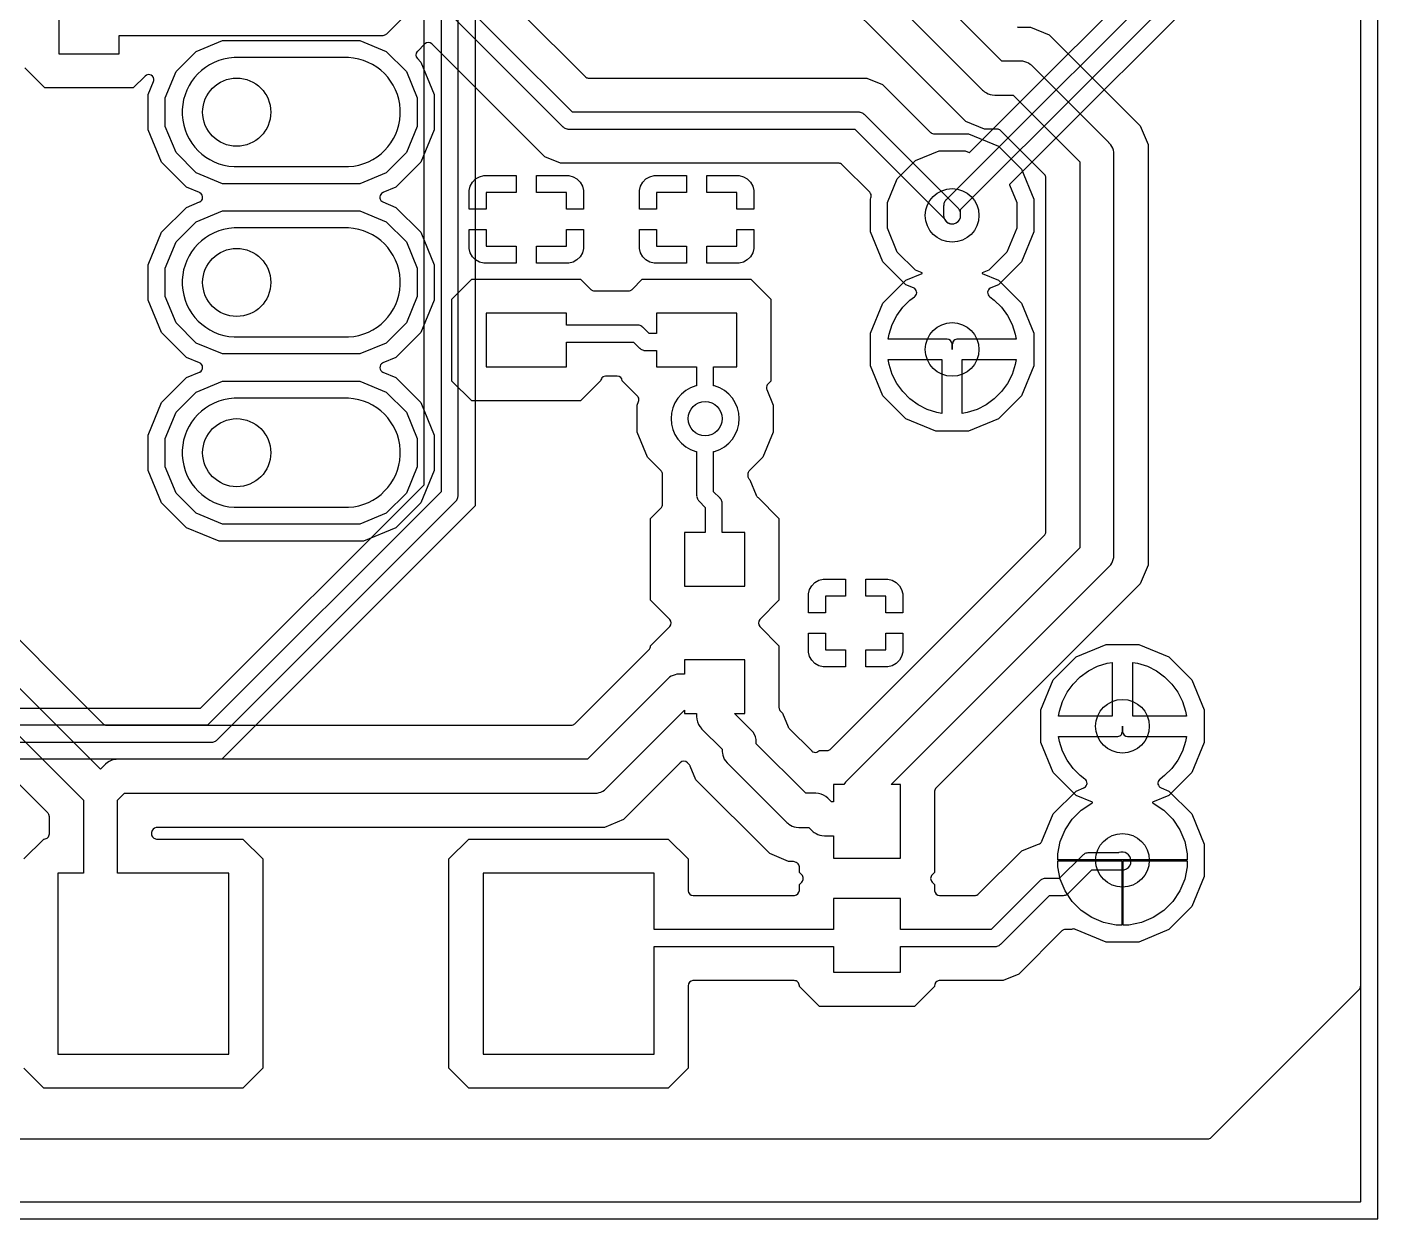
# Model space of a CAD drawing. Header units: millimetres. Extents: x 0 to 50.8, y 0 to 50.8.
# Drawn here: x 30.66 to 50.8, y 0 to 17.78 of the extents above; entities that cross this region are included whole.
import ezdxf

# ---------------------------------------------------------------- set-up
doc = ezdxf.new("R2010")
doc.units = ezdxf.units.MM

msp = doc.modelspace()

# ---------------------------------------------------------------- linework, layer by layer
at = {"layer": '16_copper'}
for points in [[(0.262, 0.258), (50.538, 0.258), (50.542, 0.261), (50.541, 0.261), (50.542, 0.262), (50.542, 50.538), (50.539, 50.542), (50.538, 50.541), (50.538, 50.542), (0.262, 50.542)], [(37.338, 42.703), (37.338, 10.637), (33.559, 6.858), (27.898, 6.858)], [(36.83, 42.492), (36.83, 10.848), (33.348, 7.366), (10.213, 7.366)], [(29.758, 7.62), (33.242, 7.62), (33.243, 7.621), (33.244, 7.621), (36.575, 10.952), (36.575, 10.953), (36.575, 10.953), (36.575, 10.953), (36.575, 10.954), (36.576, 10.954), (36.576, 42.386)], [(48.641, 18.765), (45.307, 15.431), (45.306, 15.427), (45.306, 15.426), (45.415, 15.162), (45.415, 14.778), (45.268, 14.423), (44.997, 14.152), (44.899, 14.111), (44.898, 14.11), (44.897, 14.11), (44.897, 14.109), (44.896, 14.107), (44.898, 14.106), (44.899, 14.104), (45.141, 14.004), (45.484, 13.661), (45.669, 13.213), (45.669, 12.727), (45.484, 12.279), (45.141, 11.936), (44.693, 11.751), (44.207, 11.751), (43.759, 11.936), (43.416, 12.279), (43.231, 12.727), (43.231, 13.213), (43.416, 13.661), (43.759, 14.004), (44.001, 14.104), (44.002, 14.105), (44.003, 14.105), (44.003, 14.106), (44.004, 14.108), (44.002, 14.109), (44.001, 14.111), (43.903, 14.152), (43.632, 14.423), (43.485, 14.778), (43.485, 15.162), (43.632, 15.517), (43.903, 15.788), (44.258, 15.935), (44.642, 15.935), (44.704, 15.909), (44.706, 15.91), (44.707, 15.91), (44.707, 15.91), (44.708, 15.91), (44.709, 15.91), (47.878, 19.08)]]:
    msp.add_lwpolyline(points, dxfattribs=at)
for points in [[(10.16, 7.112), (33.401, 7.112), (33.406, 7.113), (33.412, 7.112, 0.111436), (33.465, 7.129), (33.471, 7.134), (33.479, 7.139), (33.486, 7.145), (33.491, 7.149), (37.047, 10.705), (37.05, 10.709), (37.054, 10.713, 0.11143), (37.08, 10.763), (37.081, 10.77), (37.083, 10.78), (37.083, 10.789), (37.084, 10.795), (37.084, 42.545)], [(48.133, 18.976), (44.36, 15.203), (44.357, 15.199), (44.353, 15.195, 0.11143), (44.327, 15.145), (44.326, 15.138), (44.324, 15.128), (44.324, 15.119), (44.323, 15.113), (44.323, 14.97), (44.326, 14.942, 0.345803), (44.448, 14.843), (44.476, 14.846, 0.284783), (44.573, 14.938), (44.577, 14.97), (44.577, 15.06), (48.35, 18.833)]]:
    msp.add_lwpolyline(points, format="xyb", dxfattribs=at)
for points in [[(33.57, 15.443), (33.178, 15.606), (32.878, 15.906), (32.715, 16.298), (32.715, 16.722), (32.878, 17.114), (33.178, 17.414), (33.57, 17.577), (35.62, 17.577), (36.012, 17.414), (36.312, 17.114), (36.474, 16.722), (36.474, 16.298), (36.312, 15.906), (36.012, 15.606), (35.62, 15.443)], [(33.57, 12.903), (33.178, 13.066), (32.878, 13.366), (32.715, 13.758), (32.715, 14.182), (32.878, 14.574), (33.178, 14.874), (33.57, 15.037), (35.62, 15.037), (36.012, 14.874), (36.312, 14.574), (36.474, 14.182), (36.474, 13.758), (36.312, 13.366), (36.012, 13.066), (35.62, 12.903)], [(33.57, 10.363), (33.178, 10.526), (32.878, 10.826), (32.715, 11.218), (32.715, 11.642), (32.878, 12.034), (33.178, 12.334), (33.57, 12.497), (35.62, 12.497), (36.012, 12.334), (36.312, 12.034), (36.474, 11.642), (36.474, 11.218), (36.312, 10.826), (36.012, 10.526), (35.62, 10.363)], [(46.99, 5.35), (46.99, 5.354), (46.987, 5.358), (46.986, 5.357), (46.986, 5.358), (46.025, 5.358), (46.025, 5.445), (46.062, 5.632), (46.135, 5.807), (46.24, 5.965), (46.375, 6.1), (46.533, 6.205), (46.541, 6.209), (46.542, 6.21), (46.543, 6.21), (46.543, 6.211), (46.544, 6.213), (46.542, 6.214), (46.541, 6.216), (46.299, 6.316), (45.956, 6.659), (45.771, 7.107), (45.771, 7.593), (45.956, 8.041), (46.299, 8.384), (46.747, 8.569), (47.233, 8.569), (47.681, 8.384), (48.024, 8.041), (48.209, 7.593), (48.209, 7.107), (48.024, 6.659), (47.681, 6.316), (47.439, 6.216), (47.438, 6.215), (47.437, 6.215), (47.437, 6.214), (47.436, 6.212), (47.438, 6.211), (47.439, 6.209), (47.447, 6.205), (47.605, 6.1), (47.74, 5.965), (47.845, 5.807), (47.918, 5.632), (47.955, 5.445), (47.955, 5.358), (46.994, 5.358), (46.99, 5.355), (46.991, 5.354), (46.99, 5.354), (46.99, 5.35)], [(46.895, 4.385), (46.708, 4.422), (46.533, 4.495), (46.375, 4.6), (46.24, 4.735), (46.135, 4.893), (46.062, 5.068), (46.025, 5.255), (46.025, 5.342), (46.982, 5.342), (46.982, 4.385)], [(46.998, 4.385), (46.998, 5.342), (47.955, 5.342), (47.955, 5.255), (47.918, 5.068), (47.845, 4.893), (47.74, 4.735), (47.605, 4.6), (47.447, 4.495), (47.272, 4.422), (47.085, 4.385)]]:
    msp.add_lwpolyline(points, close=True, dxfattribs=at)
for points in [[(35.527, 15.705, 0.906347), (35.448, 17.323), (33.742, 17.323), (33.663, 17.315, 0.906347), (33.742, 15.697), (35.448, 15.697)], [(35.527, 13.165, 0.906347), (35.448, 14.783), (33.742, 14.783), (33.663, 14.775, 0.906347), (33.742, 13.157), (35.448, 13.157)], [(35.527, 10.625, 0.906347), (35.448, 12.243), (33.742, 12.243), (33.663, 12.235, 0.906347), (33.742, 10.617), (35.448, 10.617)]]:
    msp.add_lwpolyline(points, format="xyb", close=True, dxfattribs=at)
at = {"layer": '1_copper'}
for points in [[(28.84, 1.194), (48.26, 1.194), (48.268, 1.195), (48.277, 1.196, 0.087654), (48.301, 1.206), (48.307, 1.211), (48.314, 1.216), (50.52, 3.422), (50.525, 3.429), (50.53, 3.435, 0.087651), (50.54, 3.46), (50.541, 3.467), (50.541, 3.468, 0.007951), (50.541, 3.471), (50.542, 3.476), (50.542, 49.53)], [(29.199, 8.542), (31.496, 6.245), (31.496, 5.16), (31.115, 5.16), (31.115, 2.46), (33.665, 2.46), (33.665, 5.16), (32.004, 5.16), (32.004, 6.245), (32.109, 6.35), (39.116, 6.35), (39.135, 6.352), (39.155, 6.353, 0.118891), (39.265, 6.398), (39.295, 6.424), (39.296, 6.424), (39.296, 6.424), (40.46, 7.589), (40.46, 7.54), (40.64, 7.54), (40.64, 7.493, 0.158205), (40.688, 7.344), (40.714, 7.314), (40.714, 7.313), (40.714, 7.313), (41.021, 7.007), (41.021, 6.985), (41.023, 6.966), (41.024, 6.946, 0.118891), (41.069, 6.836), (41.095, 6.806), (41.095, 6.805), (41.095, 6.805), (41.984, 5.916), (41.999, 5.904), (42.014, 5.891, 0.118893), (42.124, 5.845), (42.164, 5.842, 0.000218), (42.164, 5.842), (42.313, 5.842), (42.365, 5.789), (42.38, 5.777), (42.395, 5.764, 0.118893), (42.505, 5.718), (42.545, 5.715, 0.000218), (42.545, 5.715), (42.68, 5.715), (42.68, 5.38), (43.68, 5.38), (43.68, 6.48), (43.542, 6.48), (46.789, 9.726), (46.801, 9.741), (46.814, 9.756, 0.118893), (46.86, 9.866), (46.863, 9.906, 0.000218), (46.863, 9.906), (46.863, 15.875), (46.861, 15.894), (46.86, 15.914, 0.118891), (46.815, 16.024), (46.789, 16.054), (46.789, 16.055), (46.789, 16.055), (45.646, 17.198), (45.631, 17.21), (45.616, 17.223, 0.118893), (45.506, 17.269), (45.466, 17.272, 0.000218), (45.466, 17.272), (45.19, 17.272), (42.545, 19.917)], [(42.111, 19.632), (44.905, 16.838), (44.92, 16.826), (44.935, 16.813, 0.118893), (45.045, 16.767), (45.085, 16.764, 0.000218), (45.085, 16.764), (45.361, 16.764), (46.355, 15.77), (46.355, 10.011), (42.873, 6.53), (42.861, 6.515), (42.848, 6.5, 0.000658), (42.848, 6.499), (42.837, 6.483), (42.836, 6.48), (42.68, 6.48), (42.68, 6.223), (42.65, 6.223), (42.598, 6.276, 0.158205), (42.458, 6.347), (42.418, 6.35, 0.000218), (42.418, 6.35), (42.269, 6.35), (41.529, 7.09), (41.529, 7.112, 0.158205), (41.481, 7.261), (41.455, 7.291), (41.455, 7.292), (41.455, 7.292), (41.206, 7.54), (41.36, 7.54), (41.36, 8.34), (40.46, 8.34), (40.46, 8.128), (40.386, 8.128), (40.367, 8.126), (40.347, 8.125, 0.118891), (40.237, 8.08), (40.207, 8.054), (40.206, 8.054), (40.206, 8.054), (39.011, 6.858), (32.004, 6.858), (31.985, 6.856), (31.965, 6.855, 0.118891), (31.855, 6.81), (31.825, 6.784), (31.824, 6.784), (31.824, 6.784), (31.75, 6.709), (29.337, 9.122)], [(29.867, 9.31), (31.789, 7.388), (31.796, 7.383), (31.803, 7.378, 0.087651), (31.827, 7.368), (31.835, 7.367), (31.843, 7.366), (38.769, 7.366), (38.777, 7.367), (38.786, 7.368, 0.087654), (38.81, 7.378), (38.816, 7.383), (38.823, 7.388), (39.93, 8.495), (39.935, 8.502), (39.94, 8.509, 0.067496), (39.95, 8.533), (39.951, 8.541), (39.952, 8.549), (39.952, 8.55), (40.238, 8.836), (40.239, 8.838, 0.403381), (40.238, 8.944), (39.952, 9.23), (39.952, 10.45), (40.11, 10.608), (40.115, 10.615), (40.12, 10.621, 0.087651), (40.13, 10.646), (40.131, 10.653), (40.132, 10.662), (40.132, 11.105), (40.131, 11.11, 0.004423), (40.131, 11.112), (40.131, 11.113), (40.13, 11.121, 0.087654), (40.12, 11.146), (40.115, 11.152), (40.11, 11.158), (39.906, 11.362), (39.751, 11.736), (39.751, 12.14), (39.773, 12.192, 0.229647), (39.769, 12.259), (39.762, 12.267), (39.758, 12.274, 0.007896), (39.756, 12.275), (39.532, 12.5), (39.531, 12.502, 0.392588), (39.456, 12.573), (39.284, 12.573), (39.279, 12.572, 0.125373), (39.243, 12.561), (39.239, 12.557, 0.169448), (39.209, 12.502), (39.208, 12.5), (38.91, 12.202), (37.29, 12.202), (36.992, 12.499), (36.992, 13.72), (37.29, 14.018), (38.91, 14.018), (39.063, 13.865), (39.07, 13.86), (39.076, 13.855), (39.076, 13.855, 0.087651), (39.101, 13.845), (39.108, 13.844), (39.117, 13.843), (39.623, 13.843), (39.632, 13.844), (39.64, 13.845, 0.087654), (39.664, 13.855), (39.67, 13.86), (39.677, 13.865), (39.83, 14.018), (41.45, 14.018), (41.748, 13.72), (41.748, 12.499), (41.703, 12.455, 0.229632), (41.682, 12.392), (41.684, 12.382), (41.686, 12.374, 0.007894), (41.687, 12.372), (41.783, 12.14), (41.783, 11.736), (41.628, 11.362), (41.424, 11.158), (41.419, 11.152), (41.414, 11.145, 0.079319), (41.404, 11.121), (41.403, 11.113), (41.403, 11.111, 0.00284), (41.403, 11.11), (41.402, 11.105), (41.402, 11.09, 0.115876), (41.414, 11.048), (41.419, 11.043), (41.424, 11.036), (41.432, 11.028), (41.529, 10.795), (41.53, 10.794), (41.53, 10.792, 0.140231), (41.558, 10.76), (41.559, 10.76), (41.868, 10.45), (41.868, 9.23), (41.582, 8.944), (41.581, 8.942, 0.403381), (41.582, 8.836), (41.868, 8.55), (41.868, 7.628), (41.869, 7.62), (41.87, 7.611, 0.087654), (41.88, 7.587), (41.885, 7.581), (41.89, 7.574), (41.921, 7.544), (42.005, 7.341), (42.007, 7.337), (42.009, 7.333, 0.06891), (42.022, 7.316), (42.356, 6.982), (42.36, 6.978, 0.237981), (42.427, 6.961), (42.431, 6.963, 0.091669), (42.463, 6.982), (42.47, 6.988), (42.582, 6.988), (42.59, 6.989), (42.599, 6.99, 0.087654), (42.623, 7), (42.629, 7.005), (42.636, 7.01), (45.825, 10.199), (45.83, 10.206), (45.835, 10.213, 0.087651), (45.845, 10.237), (45.846, 10.245), (45.847, 10.253), (45.847, 15.528), (45.846, 15.536), (45.845, 15.545, 0.087654), (45.835, 15.569), (45.83, 15.575), (45.825, 15.582), (45.173, 16.234), (45.166, 16.239), (45.159, 16.244, 0.087651), (45.135, 16.254), (45.127, 16.255), (45.119, 16.256), (44.933, 16.256), (44.653, 16.372), (41.645, 19.38)], [(37.063, 18.953), (38.976, 17.04), (38.982, 17.035), (38.989, 17.03, 0.087651), (39.014, 17.02), (39.021, 17.019), (39.03, 17.018), (43.179, 17.018), (43.413, 16.921), (44.127, 16.207), (44.128, 16.206), (44.13, 16.205, 0.195498), (44.19, 16.185), (44.2, 16.188), (44.207, 16.189), (44.693, 16.189), (45.141, 16.004), (45.484, 15.661), (45.669, 15.213), (45.669, 14.727), (45.484, 14.279), (45.141, 13.936), (45.025, 13.889), (45.021, 13.886), (45.017, 13.884, 0.544688), (45.01, 13.757), (45.079, 13.706), (45.186, 13.599), (45.276, 13.476), (45.344, 13.341), (45.391, 13.196), (45.403, 13.122), (44.526, 13.122), (44.521, 13.122, 0.218348), (44.465, 13.091), (44.462, 13.087, -0.108546), (44.45, 13.046), (44.45, 12.97), (44.45, 12.97), (44.45, 13.046), (44.449, 13.052, 0.392588), (44.374, 13.122), (43.497, 13.122), (43.509, 13.196), (43.556, 13.341), (43.624, 13.476), (43.714, 13.599), (43.821, 13.706), (43.89, 13.757), (43.894, 13.76), (43.898, 13.763, 0.544693), (43.875, 13.889), (43.759, 13.936), (43.416, 14.279), (43.231, 14.727), (43.231, 15.213), (43.239, 15.232, 0.229657), (43.235, 15.299), (43.229, 15.307), (43.224, 15.314, 0.007911), (43.223, 15.315), (42.812, 15.726), (42.806, 15.731), (42.799, 15.736, 0.087651), (42.774, 15.746), (42.767, 15.747), (42.758, 15.748), (38.609, 15.748), (38.375, 15.845), (36.693, 17.527), (36.689, 17.53, 0.39257), (36.586, 17.527), (36.476, 17.417), (36.473, 17.413, 0.392535), (36.476, 17.309), (36.527, 17.258), (36.728, 16.773), (36.728, 16.247), (36.527, 15.762), (36.156, 15.39), (35.963, 15.31), (35.96, 15.309), (35.958, 15.308, 0.548408), (35.945, 15.18), (35.952, 15.176), (35.959, 15.172, 0.015775), (35.963, 15.17), (36.156, 15.09), (36.527, 14.718), (36.728, 14.233), (36.728, 13.707), (36.527, 13.222), (36.156, 12.85), (35.963, 12.77), (35.96, 12.769), (35.958, 12.768, 0.641563), (35.963, 12.63), (36.156, 12.55), (36.527, 12.178), (36.728, 11.693), (36.728, 11.167), (36.527, 10.682), (36.156, 10.31), (35.67, 10.109), (33.519, 10.109), (33.034, 10.31), (32.662, 10.682), (32.461, 11.167), (32.461, 11.693), (32.662, 12.178), (33.034, 12.55), (33.227, 12.63), (33.229, 12.631), (33.232, 12.632, 0.641563), (33.227, 12.77), (33.034, 12.85), (32.662, 13.222), (32.461, 13.707), (32.461, 14.233), (32.662, 14.718), (33.034, 15.09), (33.227, 15.17), (33.229, 15.171), (33.232, 15.172, 0.5484), (33.245, 15.3), (33.237, 15.304), (33.231, 15.308, 0.015775), (33.227, 15.31), (33.034, 15.39), (32.662, 15.762), (32.461, 16.247), (32.461, 16.773), (32.541, 16.965), (32.543, 16.972), (32.545, 16.978, 0.747787), (32.417, 17.048), (32.24, 16.872), (30.92, 16.872), (30.622, 17.17)], [(36.65, 18.288), (38.645, 16.293), (38.649, 16.29), (38.653, 16.286, 0.11143), (38.703, 16.26), (38.71, 16.259), (38.72, 16.257), (38.729, 16.257), (38.735, 16.256), (43, 16.256), (44.332, 14.924), (44.335, 14.915, 0.256448), (44.448, 14.843), (44.476, 14.846, 0.259341), (44.573, 14.938), (44.577, 14.97), (44.577, 14.986, 0.133078), (44.56, 15.05), (44.555, 15.056), (44.55, 15.064), (44.544, 15.071), (44.54, 15.076), (43.143, 16.473), (43.139, 16.476), (43.135, 16.48, 0.11143), (43.085, 16.506), (43.078, 16.507), (43.068, 16.509), (43.059, 16.509), (43.053, 16.51), (38.788, 16.51), (36.793, 18.505)], [(31.13, 18.18), (31.13, 17.38), (32.03, 17.38), (32.03, 17.653), (35.941, 17.653), (35.946, 17.654), (35.952, 17.653, 0.111436), (36.005, 17.67), (36.011, 17.675), (36.019, 17.68), (36.026, 17.686), (36.031, 17.69), (36.629, 18.288)], [(45.424, 17.781), (45.432, 17.78), (45.618, 17.78), (45.898, 17.664), (47.255, 16.307), (47.371, 16.027), (47.371, 9.754), (47.255, 9.474), (44.21, 6.43), (44.208, 6.426), (44.206, 6.425), (44.204, 6.422), (44.2, 6.416, 0.01577), (44.197, 6.412), (44.196, 6.409), (44.195, 6.407), (44.194, 6.402), (44.191, 6.397, 0.015767), (44.19, 6.392), (44.189, 6.388), (44.189, 6.386), (44.189, 6.381), (44.188, 6.376), (44.188, 5.17), (44.152, 5.134, 0.414222), (44.152, 5.026), (44.188, 4.99), (44.188, 4.902), (44.189, 4.897, 0.392588), (44.264, 4.826), (44.79, 4.826), (44.799, 4.827), (44.807, 4.828, 0.087654), (44.832, 4.838), (44.837, 4.843), (44.844, 4.848), (45.487, 5.491), (45.721, 5.588), (45.721, 5.588, 0.218346), (45.778, 5.617), (45.783, 5.626), (45.787, 5.633, 0.00789), (45.788, 5.635), (45.956, 6.041), (46.299, 6.384), (46.415, 6.431), (46.419, 6.434), (46.423, 6.436, 0.544688), (46.43, 6.563), (46.361, 6.614), (46.254, 6.721), (46.164, 6.844), (46.096, 6.979), (46.049, 7.124), (46.037, 7.198), (46.914, 7.198), (46.919, 7.198, 0.218348), (46.975, 7.229), (46.978, 7.233, -0.108546), (46.99, 7.274), (46.99, 7.35), (46.99, 7.35), (46.99, 7.274), (46.991, 7.268, 0.392588), (47.066, 7.198), (47.943, 7.198), (47.931, 7.124), (47.884, 6.979), (47.816, 6.844), (47.726, 6.721), (47.619, 6.614), (47.55, 6.563), (47.546, 6.56), (47.542, 6.557, 0.544693), (47.565, 6.431), (47.681, 6.384), (48.024, 6.041), (48.209, 5.593), (48.209, 5.107), (48.024, 4.659), (47.681, 4.316), (47.233, 4.131), (46.747, 4.131), (46.291, 4.32), (46.282, 4.322), (46.274, 4.325, 0.075714), (46.248, 4.325), (46.241, 4.322), (46.232, 4.32), (46.227, 4.318), (46.142, 4.318), (46.133, 4.317), (46.125, 4.316, 0.087654), (46.1, 4.306), (46.095, 4.301), (46.088, 4.296), (45.445, 3.653), (45.211, 3.556), (44.264, 3.556), (44.259, 3.555, 0.256284), (44.198, 3.516), (44.195, 3.511, 0.077607), (44.188, 3.48), (44.188, 3.47), (43.89, 3.172), (42.47, 3.172), (42.172, 3.47), (42.172, 3.48, 0.414214), (42.096, 3.556), (40.589, 3.556), (40.584, 3.555, 0.392588), (40.513, 3.48), (40.513, 2.25), (40.215, 1.952), (37.245, 1.952), (36.947, 2.25), (36.947, 5.37), (37.245, 5.668), (40.215, 5.668), (40.513, 5.37), (40.513, 4.902), (40.514, 4.897, 0.392588), (40.589, 4.826), (42.096, 4.826), (42.101, 4.827, 0.392588), (42.172, 4.902), (42.172, 4.99), (42.208, 5.026, 0.414222), (42.208, 5.134), (42.172, 5.17), (42.172, 5.248), (42.172, 5.249), (42.172, 5.251, 0.170821), (42.143, 5.308), (42.134, 5.313), (42.127, 5.317, 0.007039), (42.125, 5.318), (42.101, 5.328, 0.098478), (42.072, 5.334), (42.012, 5.334), (41.732, 5.45), (40.629, 6.553), (40.545, 6.756), (40.543, 6.76), (40.541, 6.764, 0.054544), (40.528, 6.781), (40.503, 6.806, 0.414197), (40.396, 6.806), (39.773, 6.183), (39.773, 6.183), (39.548, 5.958), (39.268, 5.842), (32.588, 5.842), (32.583, 5.841, 0.319411), (32.512, 5.766), (32.512, 5.744, 0.414214), (32.588, 5.668), (33.875, 5.668), (34.173, 5.37), (34.173, 2.25), (33.875, 1.952), (30.905, 1.952), (30.607, 2.25)], [(30.607, 5.37), (30.905, 5.668), (30.912, 5.668, 0.414214), (30.988, 5.744), (30.988, 6.003), (30.987, 6.011), (30.986, 6.02, 0.087654), (30.976, 6.044), (30.971, 6.05), (30.966, 6.057), (29.15, 7.872)]]:
    msp.add_lwpolyline(points, format="xyb", dxfattribs=at)
for points in [[(35.527, 15.705, 0.906347), (35.448, 17.323), (33.742, 17.323), (33.663, 17.315, 0.906347), (33.742, 15.697), (35.448, 15.697)], [(35.527, 13.165, 0.906347), (35.448, 14.783), (33.742, 14.783), (33.663, 14.775, 0.906347), (33.742, 13.157), (35.448, 13.157)], [(41.36, 10.24), (41.021, 10.24), (41.021, 10.668), (41.02, 10.673), (41.021, 10.679, 0.111436), (41.004, 10.732), (40.999, 10.738), (40.994, 10.746), (40.988, 10.753), (40.984, 10.758), (40.894, 10.848), (40.894, 11.446), (40.908, 11.449, 0.752579), (40.908, 12.427), (40.894, 12.43), (40.894, 12.71), (41.24, 12.71), (41.24, 13.51), (40.04, 13.51), (40.04, 13.208), (39.931, 13.208), (39.841, 13.298), (39.837, 13.301), (39.833, 13.305, 0.11143), (39.783, 13.331), (39.776, 13.332), (39.766, 13.334), (39.757, 13.334), (39.751, 13.335), (38.7, 13.335), (38.7, 13.51), (37.5, 13.51), (37.5, 12.71), (38.7, 12.71), (38.7, 13.081), (39.698, 13.081), (39.788, 12.991), (39.792, 12.988), (39.796, 12.984, 0.11143), (39.846, 12.958), (39.853, 12.957), (39.863, 12.955), (39.872, 12.955), (39.878, 12.954), (40.04, 12.954), (40.04, 12.71), (40.64, 12.71), (40.64, 12.43), (40.626, 12.427, 0.752579), (40.626, 11.449), (40.64, 11.446), (40.64, 10.795), (40.641, 10.79), (40.64, 10.784, 0.111436), (40.657, 10.731), (40.662, 10.725), (40.667, 10.717), (40.673, 10.71), (40.677, 10.705), (40.767, 10.615), (40.767, 10.24), (40.46, 10.24), (40.46, 9.44), (41.36, 9.44)], [(35.527, 10.625, 0.906347), (35.448, 12.243), (33.742, 12.243), (33.663, 12.235, 0.906347), (33.742, 10.617), (35.448, 10.617)], [(40.005, 4.064), (42.68, 4.064), (42.68, 3.68), (43.68, 3.68), (43.68, 4.064), (45.085, 4.064), (45.09, 4.065), (45.096, 4.064, 0.111436), (45.149, 4.081), (45.155, 4.086), (45.163, 4.091), (45.17, 4.097), (45.175, 4.101), (45.9, 4.826), (46.101, 4.826), (46.106, 4.827), (46.112, 4.826, 0.111436), (46.165, 4.843), (46.171, 4.848), (46.179, 4.853), (46.186, 4.859), (46.191, 4.863), (46.535, 5.207), (46.99, 5.207), (47.003, 5.208), (47.016, 5.21, 0.284783), (47.113, 5.302), (47.113, 5.303), (47.113, 5.304), (47.117, 5.332), (47.117, 5.333), (47.117, 5.334), (47.117, 5.35, 0.490944), (46.937, 5.466), (46.93, 5.461), (46.482, 5.461), (46.477, 5.46), (46.471, 5.461, 0.111436), (46.418, 5.444), (46.412, 5.439), (46.404, 5.434), (46.397, 5.428), (46.392, 5.424), (46.048, 5.08), (45.847, 5.08), (45.842, 5.079), (45.836, 5.08, 0.111436), (45.783, 5.063), (45.777, 5.058), (45.769, 5.053), (45.762, 5.047), (45.757, 5.043), (45.032, 4.318), (43.68, 4.318), (43.68, 4.78), (42.68, 4.78), (42.68, 4.318), (40.005, 4.318), (40.005, 5.16), (37.455, 5.16), (37.455, 2.46), (40.005, 2.46)]]:
    msp.add_lwpolyline(points, format="xyb", close=True, dxfattribs=at)
for points in [[(37.246, 15.062), (37.246, 15.343), (37.263, 15.408), (37.297, 15.466), (37.344, 15.513), (37.402, 15.547), (37.467, 15.564), (37.948, 15.564), (37.948, 15.31), (37.5, 15.31), (37.5, 15.062)], [(38.7, 15.062), (38.7, 15.31), (38.252, 15.31), (38.252, 15.564), (38.733, 15.564), (38.798, 15.547), (38.856, 15.513), (38.903, 15.466), (38.937, 15.408), (38.954, 15.343), (38.954, 15.062)], [(39.786, 15.062), (39.786, 15.343), (39.803, 15.408), (39.837, 15.466), (39.884, 15.513), (39.942, 15.547), (40.007, 15.564), (40.488, 15.564), (40.488, 15.31), (40.04, 15.31), (40.04, 15.062)], [(41.24, 15.062), (41.24, 15.31), (40.792, 15.31), (40.792, 15.564), (41.273, 15.564), (41.338, 15.547), (41.396, 15.513), (41.443, 15.466), (41.477, 15.408), (41.494, 15.343), (41.494, 15.062)], [(37.467, 14.256), (37.402, 14.273), (37.344, 14.307), (37.297, 14.354), (37.263, 14.412), (37.246, 14.476), (37.246, 14.758), (37.5, 14.758), (37.5, 14.51), (37.948, 14.51), (37.948, 14.256)], [(38.252, 14.256), (38.252, 14.51), (38.7, 14.51), (38.7, 14.758), (38.954, 14.758), (38.954, 14.476), (38.937, 14.412), (38.903, 14.354), (38.856, 14.307), (38.798, 14.273), (38.733, 14.256)], [(40.007, 14.256), (39.942, 14.273), (39.884, 14.307), (39.837, 14.354), (39.803, 14.412), (39.786, 14.476), (39.786, 14.758), (40.04, 14.758), (40.04, 14.51), (40.488, 14.51), (40.488, 14.256)], [(40.792, 14.256), (40.792, 14.51), (41.24, 14.51), (41.24, 14.758), (41.494, 14.758), (41.494, 14.476), (41.477, 14.412), (41.443, 14.354), (41.396, 14.307), (41.338, 14.273), (41.273, 14.256)], [(44.224, 12.029), (44.079, 12.076), (43.944, 12.144), (43.821, 12.234), (43.714, 12.341), (43.624, 12.464), (43.556, 12.599), (43.509, 12.744), (43.497, 12.818), (44.298, 12.818), (44.298, 12.017)], [(44.602, 12.818), (45.403, 12.818), (45.391, 12.744), (45.344, 12.599), (45.276, 12.464), (45.186, 12.341), (45.079, 12.234), (44.956, 12.144), (44.821, 12.076), (44.676, 12.029), (44.602, 12.017)], [(42.306, 9.042), (42.306, 9.323), (42.323, 9.388), (42.357, 9.446), (42.404, 9.493), (42.462, 9.527), (42.527, 9.544), (42.858, 9.544), (42.858, 9.29), (42.56, 9.29), (42.56, 9.042)], [(43.46, 9.042), (43.46, 9.29), (43.162, 9.29), (43.162, 9.544), (43.493, 9.544), (43.558, 9.527), (43.616, 9.493), (43.663, 9.446), (43.697, 9.388), (43.714, 9.323), (43.714, 9.042)], [(42.527, 8.236), (42.462, 8.253), (42.404, 8.287), (42.357, 8.334), (42.323, 8.392), (42.306, 8.457), (42.306, 8.738), (42.56, 8.738), (42.56, 8.49), (42.858, 8.49), (42.858, 8.236)], [(43.162, 8.49), (43.46, 8.49), (43.46, 8.738), (43.714, 8.738), (43.714, 8.457), (43.697, 8.392), (43.663, 8.334), (43.616, 8.287), (43.558, 8.253), (43.493, 8.236), (43.162, 8.236)], [(46.037, 7.502), (46.049, 7.576), (46.096, 7.721), (46.164, 7.856), (46.254, 7.979), (46.361, 8.086), (46.484, 8.176), (46.619, 8.244), (46.764, 8.291), (46.838, 8.303), (46.838, 7.502)], [(47.142, 7.502), (47.142, 8.303), (47.216, 8.291), (47.361, 8.244), (47.496, 8.176), (47.619, 8.086), (47.726, 7.979), (47.816, 7.856), (47.884, 7.721), (47.931, 7.576), (47.943, 7.502)]]:
    msp.add_lwpolyline(points, close=True, dxfattribs=at)
at = {"layer": 'drills_PTH'}
for centre, radius in [((33.782, 16.51), 0.508), ((44.45, 14.97), 0.4), ((33.782, 13.97), 0.508), ((44.45, 12.97), 0.4), ((33.782, 11.43), 0.508), ((46.99, 7.35), 0.4), ((46.99, 5.35), 0.4)]:
    msp.add_circle(centre, radius, dxfattribs=at)
at = {"layer": 'drills_via_1_16'}
msp.add_circle((40.767, 11.938), 0.254, dxfattribs=at)
at = {"layer": 'outline'}
msp.add_lwpolyline([(0, 0), (50.8, 0), (50.8, 50.8), (0, 50.8), (0, 0)], close=True, dxfattribs=at)

doc.saveas('drawing.dxf')
